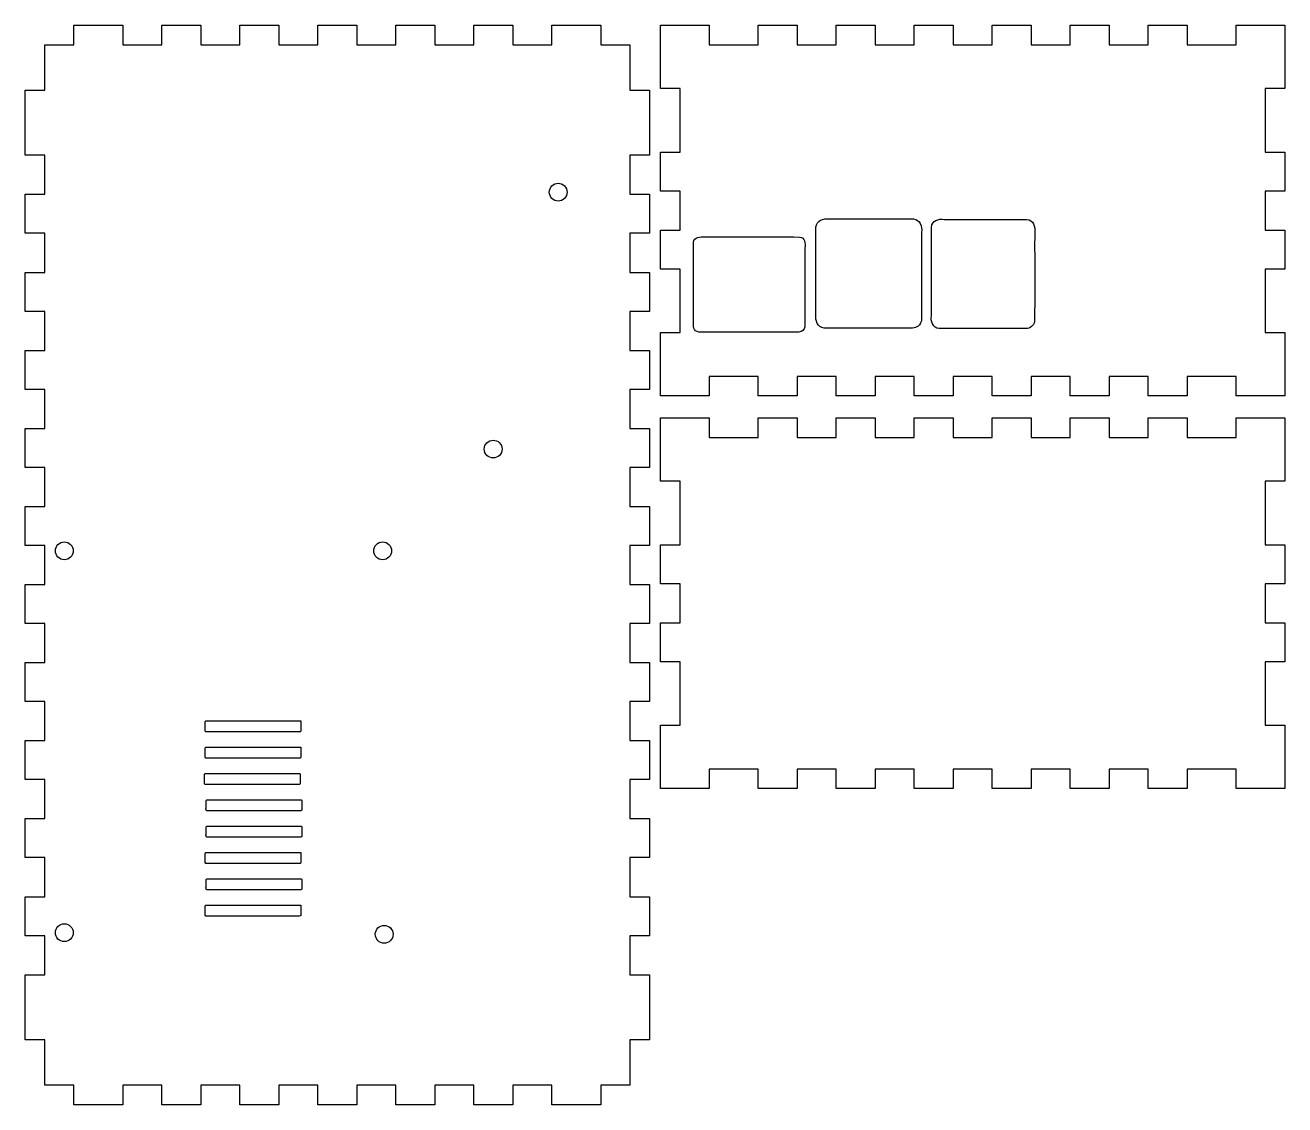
# Model space of a CAD drawing. Extents: x 0 to 409, y 1 to 167.
# Drawn here: x 215.7 to 409.4, y 0.6 to 166.6 of the extents above; entities that cross this region are included whole.
import ezdxf

# ---------------------------------------------------------------- set-up
doc = ezdxf.new("R2010")
doc.units = 0
doc.layers.get('0').update_dxf_attribs({"linetype": 'CONTINUOUS'})
doc.layers.add('Imprimir', color=7, linetype='CONTINUOUS')

msp = doc.modelspace()

# ---------------------------------------------------------------- linework, layer by layer
at = {"color": 5}
for points in [[(346.41917, 109.614382), (340.419154, 109.614382), (340.419154, 112.614376), (334.419166, 112.614376), (334.419166, 109.614382), (328.41915, 109.614382), (328.41915, 112.614376), (320.91915, 112.614376), (320.91915, 109.614382), (313.419123, 109.614382), (313.419123, 119.364369), (316.419145, 119.364369), (316.419145, 129.114385), (313.419123, 129.114385), (313.419123, 135.114401), (316.419145, 135.114401), (316.419145, 141.114389), (313.419123, 141.114389), (313.419123, 147.114406), (316.419145, 147.114406), (316.419145, 156.864421), (313.419123, 156.864421), (313.419123, 166.614409), (320.91915, 166.614409), (320.91915, 163.614415), (328.41915, 163.614415), (328.41915, 166.614409), (334.419166, 166.614409), (334.419166, 163.614415), (340.419154, 163.614415), (340.419154, 166.614409), (346.41917, 166.614409), (346.41917, 163.614415), (352.419158, 163.614415), (352.419158, 166.614409), (358.419174, 166.614409), (358.419174, 163.614415), (364.41919, 163.614415), (364.41919, 166.614409), (370.419178, 166.614409), (370.419178, 163.614415), (376.419195, 163.614415), (376.419195, 166.614409), (382.419183, 166.614409), (382.419183, 163.614415), (388.419227, 163.614415), (388.419227, 166.614409), (394.419243, 166.614409), (394.419243, 163.614415), (401.919214, 163.614415), (401.919214, 166.614409), (409.419213, 166.614409), (409.419213, 156.864421), (406.419219, 156.864421), (406.419219, 147.114406), (409.419213, 147.114406), (409.419213, 141.114389), (406.419219, 141.114389), (406.419219, 135.114401), (409.419213, 135.114401), (409.419213, 129.114385), (406.419219, 129.114385), (406.419219, 119.364369), (409.419213, 119.364369), (409.419213, 109.614382), (401.919214, 109.614382), (401.919214, 112.614376), (394.419243, 112.614376), (394.419243, 109.614382), (388.419227, 109.614382), (388.419227, 112.614376), (382.419183, 112.614376), (382.419183, 109.614382), (376.419195, 109.614382), (376.419195, 112.614376), (370.419178, 112.614376), (370.419178, 109.614382), (364.41919, 109.614382), (364.41919, 112.614376), (358.419174, 112.614376), (358.419174, 109.614382), (352.419158, 109.614382), (352.419158, 112.614376), (346.41917, 112.614376), (346.41917, 109.614382)], [(334.714794, 119.433387), (334.714794, 119.43339)], [(352.168799, 120.042738), (352.16877, 120.042736)], [(369.633444, 119.974824), (369.633444, 119.974833)], [(340.419182, 106.229668), (346.41917, 106.229668), (346.41917, 103.229646), (352.419186, 103.229646), (352.419186, 106.229668), (358.419174, 106.229668), (358.419174, 103.229646), (364.41919, 103.229646), (364.41919, 106.229668), (370.419207, 106.229668), (370.419207, 103.229646), (376.419195, 103.229646), (376.419195, 106.229668), (382.419211, 106.229668), (382.419211, 103.229646), (388.419199, 103.229646), (388.419199, 106.229668), (394.419215, 106.229668), (394.419215, 103.229646), (401.919242, 103.229646), (401.919242, 106.229668), (409.419242, 106.229668), (409.419242, 96.479652), (406.419219, 96.479652), (406.419219, 86.729637), (409.419242, 86.729637), (409.419242, 80.729612), (406.419219, 80.729612), (406.419219, 74.729624), (409.419242, 74.729624), (409.419242, 68.729608), (406.419219, 68.729608), (406.419219, 58.979595), (409.419242, 58.979595), (409.419242, 49.229607), (401.919242, 49.229607), (401.919242, 52.229601), (394.419215, 52.229601), (394.419215, 49.229607), (388.419199, 49.229607), (388.419199, 52.229601), (382.419211, 52.229601), (382.419211, 49.229607), (376.419195, 49.229607), (376.419195, 52.229601), (370.419207, 52.229601), (370.419207, 49.229607), (364.41919, 49.229607), (364.41919, 52.229601), (358.419174, 52.229601), (358.419174, 49.229607), (352.419186, 49.229607), (352.419186, 52.229601), (346.41917, 52.229601), (346.41917, 49.229607), (340.419182, 49.229607), (340.419182, 52.229601), (334.419166, 52.229601), (334.419166, 49.229607), (328.41915, 49.229607), (328.41915, 52.229601), (320.91915, 52.229601), (320.91915, 49.229607), (313.419151, 49.229607), (313.419151, 58.979595), (316.419145, 58.979595), (316.419145, 68.729608), (313.419151, 68.729608), (313.419151, 74.729624), (316.419145, 74.729624), (316.419145, 80.729612), (313.419151, 80.729612), (313.419151, 86.729637), (316.419145, 86.729637), (316.419145, 96.479652), (313.419151, 96.479652), (313.419151, 106.229668), (320.91915, 106.229668), (320.91915, 103.229646), (328.41915, 103.229646), (328.41915, 106.229668), (334.419166, 106.229668), (334.419166, 103.229646), (340.419182, 103.229646), (340.419182, 106.229668)]]:
    msp.add_lwpolyline(points, close=True, dxfattribs=at)
for points in [[(337.329695, 135.574333), (337.389442, 136.566215), (338.499365, 136.983895), (339.358168, 136.826708)], [(339.358168, 136.826708), (343.676026, 136.82287), (347.993942, 136.836191), (352.311801, 136.81985)], [(352.311801, 136.81985), (353.310444, 136.759334), (353.721557, 135.640565), (353.56419, 134.778681)], [(355.082997, 135.571026), (355.140712, 136.524358), (356.21135, 136.908104), (357.031234, 136.758826)], [(357.031234, 136.758826), (361.27721, 136.755185), (365.523187, 136.7678), (369.769136, 136.752306)], [(369.769136, 136.752306), (370.733715, 136.693288), (371.106333, 135.607935), (370.956981, 134.782945)], [(318.490854, 133.230232), (318.554439, 134.075166), (319.561916, 134.118005), (320.205693, 134.051795)], [(320.205693, 134.051795), (325.073349, 134.049255), (329.941005, 134.058004), (334.808661, 134.04728)], [(334.808661, 134.04728), (335.624904, 133.990296), (335.702825, 133.022505), (335.630238, 132.391643)], [(337.322922, 122.091073), (337.326873, 126.585491), (337.313326, 131.079927), (337.329695, 135.574333)], [(353.56419, 134.778681), (353.549232, 130.241713), (353.596307, 125.701664), (353.540201, 121.166624)], [(355.076506, 121.950995), (355.080175, 126.491003), (355.067475, 131.03103), (355.082997, 135.571026)], [(370.956981, 134.782945), (370.942588, 130.20258), (370.987376, 125.619294), (370.934121, 121.040758)], [(318.486338, 121.09374), (318.489161, 125.139237), (318.48013, 129.184743), (318.490854, 133.230232)], [(335.630238, 132.391643), (335.627416, 128.346145), (335.636447, 124.300639), (335.625722, 120.25515)], [(338.575283, 120.049904), (337.57664, 120.110429), (337.165555, 121.229198), (337.322922, 122.091073)], [(319.307916, 119.438103), (318.491672, 119.495086), (318.413751, 120.462877), (318.486338, 121.09374)], [(335.625722, 120.25515), (335.591856, 119.801969), (335.168438, 119.421756), (334.714794, 119.433387)], [(353.540201, 121.166624), (353.424067, 120.532072), (352.816442, 120.026093), (352.168799, 120.042738)], [(356.264351, 119.981635), (355.299772, 120.040653), (354.927154, 121.126006), (355.076506, 121.950995)], [(370.934121, 121.040758), (370.823998, 120.438916), (370.2477, 119.959037), (369.633444, 119.974824)], [(334.714794, 119.43339), (329.579168, 119.436522), (324.443542, 119.427096), (319.307916, 119.438103)], [(352.16877, 120.042736), (347.637608, 120.047533), (343.106417, 120.033168), (338.575283, 120.049904)], [(369.633444, 119.974833), (365.17707, 119.979377), (360.720696, 119.965774), (356.264351, 119.981635)]]:
    msp.add_open_spline(points, degree=3, dxfattribs=at)
at = {"layer": 'Imprimir', "color": 5}
for points in [[(278.725816, 0.614295), (272.7258, 0.614295), (272.7258, 3.614297), (266.725812, 3.614297), (266.725812, 0.614295), (260.725796, 0.614295), (260.725796, 3.614297), (254.72578, 3.614297), (254.72578, 0.614295), (248.725792, 0.614295), (248.725792, 3.614297), (242.725775, 3.614297), (242.725775, 0.614295), (236.725787, 0.614295), (236.725787, 3.614297), (230.725743, 3.614297), (230.725743, 0.614295), (223.225744, 0.614295), (223.225744, 3.614297), (218.725739, 3.614297), (218.725739, 10.614303), (215.725716, 10.614303), (215.725716, 20.614311), (218.725739, 20.614311), (218.725739, 26.614316), (215.725716, 26.614316), (215.725716, 32.614321), (218.725739, 32.614321), (218.725739, 38.614326), (215.725716, 38.614326), (215.725716, 44.614331), (218.725739, 44.614331), (218.725739, 50.614336), (215.725716, 50.614336), (215.725716, 56.614341), (218.725739, 56.614341), (218.725739, 62.614346), (215.725716, 62.614346), (215.725716, 68.614351), (218.725739, 68.614351), (218.725739, 74.614356), (215.725716, 74.614356), (215.725716, 80.614361), (218.725739, 80.614361), (218.725739, 86.614366), (215.725716, 86.614366), (215.725716, 92.614371), (218.725739, 92.614371), (218.725739, 98.614376), (215.725716, 98.614376), (215.725716, 104.614381), (218.725739, 104.614381), (218.725739, 110.614385), (215.725716, 110.614385), (215.725716, 116.61439), (218.725739, 116.61439), (218.725739, 122.614395), (215.725716, 122.614395), (215.725716, 128.6144), (218.725739, 128.6144), (218.725739, 134.614405), (215.725716, 134.614405), (215.725716, 140.614414), (218.725739, 140.614414), (218.725739, 146.614419), (215.725716, 146.614419), (215.725716, 156.614427), (218.725739, 156.614427), (218.725739, 163.614433), (223.225744, 163.614433), (223.225744, 166.614436), (230.725743, 166.614436), (230.725743, 163.614433), (236.725787, 163.614433), (236.725787, 166.614436), (242.725775, 166.614436), (242.725775, 163.614433), (248.725792, 163.614433), (248.725792, 166.614436), (254.72578, 166.614436), (254.72578, 163.614433), (260.725796, 163.614433), (260.725796, 166.614436), (266.725812, 166.614436), (266.725812, 163.614433), (272.7258, 163.614433), (272.7258, 166.614436), (278.725816, 166.614436), (278.725816, 163.614433), (284.725816, 163.614433), (284.725816, 166.614436), (290.725832, 166.614436), (290.725832, 163.614433), (296.725848, 163.614433), (296.725848, 166.614436), (304.225847, 166.614436), (304.225847, 163.614433), (308.725852, 163.614433), (308.725852, 156.614427), (311.725846, 156.614427), (311.725846, 146.614419), (308.725852, 146.614419), (308.725852, 140.614414), (311.725846, 140.614414), (311.725846, 134.614405), (308.725852, 134.614405), (308.725852, 128.6144), (311.725846, 128.6144), (311.725846, 122.614395), (308.725852, 122.614395), (308.725852, 116.61439), (311.725846, 116.61439), (311.725846, 110.614385), (308.725852, 110.614385), (308.725852, 104.614381), (311.725846, 104.614381), (311.725846, 98.614376), (308.725852, 98.614376), (308.725852, 92.614371), (311.725846, 92.614371), (311.725846, 86.614366), (308.725852, 86.614366), (308.725852, 80.614361), (311.725846, 80.614361), (311.725846, 74.614356), (308.725852, 74.614356), (308.725852, 68.614351), (311.725846, 68.614351), (311.725846, 62.614346), (308.725852, 62.614346), (308.725852, 56.614341), (311.725846, 56.614341), (311.725846, 50.614336), (308.725852, 50.614336), (308.725852, 44.614331), (311.725846, 44.614331), (311.725846, 38.614326), (308.725852, 38.614326), (308.725852, 32.614321), (311.725846, 32.614321), (311.725846, 26.614316), (308.725852, 26.614316), (308.725852, 20.614311), (311.725846, 20.614311), (311.725846, 10.614303), (308.725852, 10.614303), (308.725852, 3.614297), (304.225847, 3.614297), (304.225847, 0.614295), (296.725848, 0.614295), (296.725848, 3.614297), (290.725832, 3.614297), (290.725832, 0.614295), (284.725816, 0.614295), (284.725816, 3.614297), (278.725816, 3.614297), (278.725816, 0.614295)], [(297.688847, 139.569976), (297.688847, 139.569976)], [(287.688838, 100.069942), (287.688838, 100.069942)], [(221.737642, 84.422411), (221.737642, 84.422411)], [(270.691288, 84.422411), (270.691288, 84.422411)], [(258.03015, 59.658954), (258.095008, 59.632171), (258.121791, 59.567325), (258.121788, 59.567334)], [(258.03015, 55.611295), (258.095008, 55.584512), (258.121791, 55.519666), (258.121788, 55.519672)], [(257.909585, 51.563624), (257.974417, 51.536842), (258.0012, 51.471998), (258.001194, 51.472004)], [(258.150744, 47.515962), (258.215579, 47.489179), (258.242362, 47.424336), (258.242362, 47.424336), (258.242353, 47.424344)], [(258.150744, 43.468294), (258.215579, 43.441512), (258.242362, 43.376668), (258.242362, 43.376668), (258.242353, 43.376674)], [(258.03015, 39.420627), (258.095008, 39.393844), (258.121791, 39.329), (258.121788, 39.329006)], [(258.150744, 35.372959), (258.215579, 35.346176), (258.242362, 35.28133), (258.242362, 35.28133), (258.242353, 35.281335)], [(258.03015, 31.325274), (258.095008, 31.298491), (258.121791, 31.233648), (258.121788, 31.233656)], [(221.737642, 25.705454), (221.737642, 25.705454)], [(270.932447, 25.464314), (270.932447, 25.464314)]]:
    msp.add_lwpolyline(points, close=True, dxfattribs=at)
for points in [[(296.319504, 140.939266), (296.319504, 141.695495), (296.932575, 142.308543), (297.688847, 142.308557)], [(297.688847, 142.308557), (298.052026, 142.308558), (298.400331, 142.164294), (298.657138, 141.907502)], [(298.657138, 141.907502), (298.913945, 141.65071), (299.058217, 141.302425), (299.058217, 140.939266)], [(297.688847, 139.569976), (296.932576, 139.56999), (296.319505, 140.183038), (296.319504, 140.939266)], [(298.657137, 139.971031), (298.40033, 139.714239), (298.052026, 139.569975), (297.688847, 139.569976)], [(299.058217, 140.939266), (299.058217, 140.576107), (298.913944, 140.227822), (298.657137, 139.971031)], [(286.319496, 101.439231), (286.319496, 102.19546), (286.932567, 102.808509), (287.688838, 102.808522)], [(287.688838, 102.808522), (288.052018, 102.808523), (288.400323, 102.664259), (288.65713, 102.407467)], [(287.688838, 100.069942), (286.932568, 100.069956), (286.319497, 100.683003), (286.319496, 101.439231)], [(289.058209, 101.439231), (289.058208, 101.076072), (288.913936, 100.727788), (288.657129, 100.470996)], [(288.65713, 102.407467), (288.913937, 102.150675), (289.058209, 101.80239), (289.058209, 101.439231)], [(288.657129, 100.470996), (288.400322, 100.214205), (288.052017, 100.069941), (287.688838, 100.069942)], [(220.368272, 85.791699), (220.368272, 86.154858), (220.512544, 86.503144), (220.769351, 86.759936)], [(220.769352, 84.823465), (220.512545, 85.080256), (220.368272, 85.428541), (220.368272, 85.791699)], [(220.769351, 86.759936), (221.026158, 87.016728), (221.374463, 87.160992), (221.737642, 87.160991)], [(221.737642, 87.160991), (222.100822, 87.160992), (222.449127, 87.016728), (222.705934, 86.759936)], [(223.107013, 85.791699), (223.107013, 85.428541), (222.96274, 85.080256), (222.705933, 84.823465)], [(222.705934, 86.759936), (222.962741, 86.503144), (223.107013, 86.154858), (223.107013, 85.791699)], [(269.321946, 85.791699), (269.321945, 86.547928), (269.935017, 87.160977), (270.691288, 87.160991)], [(270.691288, 84.422411), (269.935018, 84.422424), (269.321947, 85.035471), (269.321946, 85.791699)], [(270.691288, 87.160991), (271.054468, 87.160992), (271.402773, 87.016728), (271.65958, 86.759936)], [(272.060659, 85.791699), (272.060658, 85.428541), (271.916385, 85.080256), (271.659579, 84.823465)], [(271.65958, 86.759936), (271.916387, 86.503144), (272.060659, 86.154858), (272.060659, 85.791699)], [(221.737642, 84.422411), (221.374463, 84.42241), (221.026159, 84.566673), (220.769352, 84.823465)], [(222.705933, 84.823465), (222.449126, 84.566673), (222.100822, 84.42241), (221.737642, 84.422411)], [(271.659579, 84.823465), (271.402772, 84.566673), (271.054467, 84.42241), (270.691288, 84.422411)], [(243.503213, 57.970992), (243.326282, 58.089675), (243.447144, 58.375021), (243.411575, 58.569816)], [(243.411575, 59.567334), (243.530289, 59.744233), (243.815616, 59.623392), (244.010417, 59.658954)], [(243.411575, 58.569816), (243.411575, 58.902322), (243.411575, 59.234828), (243.411575, 59.567334)], [(244.010417, 59.658954), (248.683661, 59.658954), (253.356906, 59.658954), (258.03015, 59.658954)], [(258.121788, 59.567334), (258.121788, 59.06576), (258.121788, 58.564186), (258.121788, 58.062612)], [(257.522946, 57.970992), (252.849702, 57.970992), (248.176457, 57.970992), (243.503213, 57.970992)], [(258.121788, 58.062612), (258.003071, 57.885713), (257.717747, 58.006555), (257.522946, 57.970992)], [(243.503213, 53.92333), (243.326282, 54.042012), (243.447144, 54.327362), (243.411575, 54.522157)], [(243.411575, 55.519672), (243.530287, 55.696574), (243.815616, 55.575732), (244.010417, 55.611295)], [(243.411575, 54.522157), (243.411575, 54.854663), (243.411575, 55.187166), (243.411575, 55.519672)], [(244.010417, 55.611295), (248.683661, 55.611295), (253.356906, 55.611295), (258.03015, 55.611295)], [(258.121788, 55.519672), (258.121788, 55.018098), (258.121788, 54.516527), (258.121788, 54.014953)], [(257.522946, 53.92333), (252.849702, 53.92333), (248.176457, 53.92333), (243.503213, 53.92333)], [(258.121788, 54.014953), (258.003077, 53.83805), (257.717747, 53.958892), (257.522946, 53.92333)], [(243.382619, 49.875662), (243.205737, 49.994381), (243.32657, 50.279694), (243.29101, 50.474487)], [(243.29101, 51.472004), (243.409707, 51.648909), (243.695034, 51.528059), (243.889821, 51.563624)], [(243.29101, 50.474487), (243.29101, 50.806992), (243.29101, 51.139498), (243.29101, 51.472004)], [(243.889821, 51.563624), (248.563076, 51.563624), (253.236329, 51.563624), (257.909585, 51.563624)], [(258.001194, 51.472004), (258.001194, 50.97043), (258.001194, 50.468859), (258.001194, 49.967285)], [(257.402384, 49.875662), (252.729128, 49.875662), (248.055875, 49.875662), (243.382619, 49.875662)], [(258.001194, 49.967285), (257.882503, 49.790377), (257.597171, 49.911227), (257.402384, 49.875662)], [(243.532141, 47.424344), (243.65086, 47.601239), (243.936181, 47.480399), (244.130982, 47.515962)], [(243.532141, 46.426824), (243.532141, 46.75933), (243.532141, 47.091839), (243.532141, 47.424344)], [(244.130982, 47.515962), (248.804235, 47.515962), (253.477491, 47.515962), (258.150744, 47.515962)], [(258.242353, 47.424344), (258.242353, 46.922771), (258.242353, 46.421194), (258.242353, 45.91962)], [(243.623778, 45.828002), (243.446848, 45.946683), (243.567709, 46.232032), (243.532141, 46.426824)], [(257.64354, 45.828002), (252.970287, 45.828002), (248.297031, 45.828002), (243.623778, 45.828002)], [(258.242353, 45.91962), (258.123653, 45.742721), (257.838329, 45.863568), (257.64354, 45.828002)], [(243.532141, 43.376674), (243.650855, 43.553574), (243.936181, 43.432732), (244.130982, 43.468294)], [(243.532141, 42.379157), (243.532141, 42.711662), (243.532141, 43.044168), (243.532141, 43.376674)], [(244.130982, 43.468294), (248.804235, 43.468294), (253.477491, 43.468294), (258.150744, 43.468294)], [(258.242353, 43.376674), (258.242353, 42.8751), (258.242353, 42.373526), (258.242353, 41.871952)], [(243.623778, 41.780335), (243.446848, 41.899015), (243.567709, 42.184364), (243.532141, 42.379157)], [(257.64354, 41.780335), (252.970287, 41.780335), (248.297031, 41.780335), (243.623778, 41.780335)], [(258.242353, 41.871952), (258.123653, 41.695053), (257.838329, 41.8159), (257.64354, 41.780335)], [(243.411575, 39.329006), (243.530289, 39.505906), (243.815616, 39.385064), (244.010417, 39.420627)], [(243.411575, 38.331489), (243.411575, 38.663995), (243.411575, 38.9965), (243.411575, 39.329006)], [(244.010417, 39.420627), (248.683661, 39.420627), (253.356906, 39.420627), (258.03015, 39.420627)], [(258.121788, 39.329006), (258.121788, 38.827432), (258.121788, 38.325858), (258.121788, 37.824285)], [(243.503213, 37.732664), (243.326282, 37.851344), (243.447144, 38.136696), (243.411575, 38.331489)], [(257.522946, 37.732664), (252.849702, 37.732664), (248.176457, 37.732664), (243.503213, 37.732664)], [(258.121788, 37.824285), (258.003074, 37.647385), (257.717747, 37.768227), (257.522946, 37.732664)], [(243.532141, 35.281335), (243.650852, 35.458238), (243.936181, 35.337396), (244.130982, 35.372959)], [(243.532141, 34.283821), (243.532141, 34.616327), (243.532141, 34.94883), (243.532141, 35.281335)], [(244.130982, 35.372959), (248.804235, 35.372959), (253.477491, 35.372959), (258.150744, 35.372959)], [(258.242353, 35.281335), (258.242353, 34.779762), (258.242353, 34.278191), (258.242353, 33.776617)], [(243.623778, 33.684996), (243.446848, 33.803676), (243.567709, 34.089028), (243.532141, 34.283821)], [(257.64354, 33.684996), (252.970287, 33.684996), (248.297031, 33.684996), (243.623778, 33.684996)], [(258.242353, 33.776617), (258.123659, 33.599711), (257.838329, 33.720562), (257.64354, 33.684996)], [(243.411575, 31.233656), (243.530295, 31.41055), (243.815616, 31.289711), (244.010417, 31.325274)], [(243.411575, 30.236136), (243.411575, 30.568642), (243.411575, 30.901151), (243.411575, 31.233656)], [(244.010417, 31.325274), (248.683661, 31.325274), (253.356906, 31.325274), (258.03015, 31.325274)], [(258.121788, 31.233656), (258.121788, 30.732083), (258.121788, 30.230506), (258.121788, 29.728932)], [(243.503213, 29.637314), (243.326282, 29.755994), (243.447144, 30.041344), (243.411575, 30.236136)], [(257.522946, 29.637314), (252.849702, 29.637314), (248.176457, 29.637314), (243.503213, 29.637314)], [(258.121788, 29.728932), (258.003071, 29.552038), (257.717747, 29.672877), (257.522946, 29.637314)], [(220.368272, 27.074745), (220.368272, 27.437904), (220.512545, 27.786188), (220.769352, 28.04298)], [(220.769352, 28.04298), (221.026159, 28.299771), (221.374463, 28.444034), (221.737642, 28.444034)], [(221.737642, 28.444034), (222.100822, 28.444034), (222.449126, 28.299771), (222.705933, 28.04298)], [(222.705933, 28.04298), (222.96274, 27.786188), (223.107013, 27.437904), (223.107013, 27.074745)], [(269.563105, 26.833603), (269.563104, 27.589832), (270.176176, 28.202881), (270.932447, 28.202894)], [(270.932447, 28.202894), (271.295627, 28.202895), (271.643932, 28.058632), (271.900739, 27.801839)], [(271.900739, 27.801839), (272.157545, 27.545047), (272.301818, 27.196762), (272.301818, 26.833603)], [(220.769351, 26.106509), (220.512544, 26.363301), (220.368272, 26.711586), (220.368272, 27.074745)], [(221.737642, 25.705454), (221.374463, 25.705453), (221.026158, 25.849717), (220.769351, 26.106509)], [(222.705934, 26.106509), (222.449127, 25.849717), (222.100822, 25.705453), (221.737642, 25.705454)], [(223.107013, 27.074745), (223.107013, 26.711586), (222.962741, 26.363301), (222.705934, 26.106509)], [(270.932447, 25.464314), (270.176177, 25.464328), (269.563106, 26.077375), (269.563105, 26.833603)], [(271.900738, 25.865368), (271.643931, 25.608577), (271.295626, 25.464314), (270.932447, 25.464314)], [(272.301818, 26.833603), (272.301817, 26.470444), (272.157544, 26.12216), (271.900738, 25.865368)]]:
    msp.add_open_spline(points, degree=3, dxfattribs=at)

doc.saveas('drawing.dxf')
